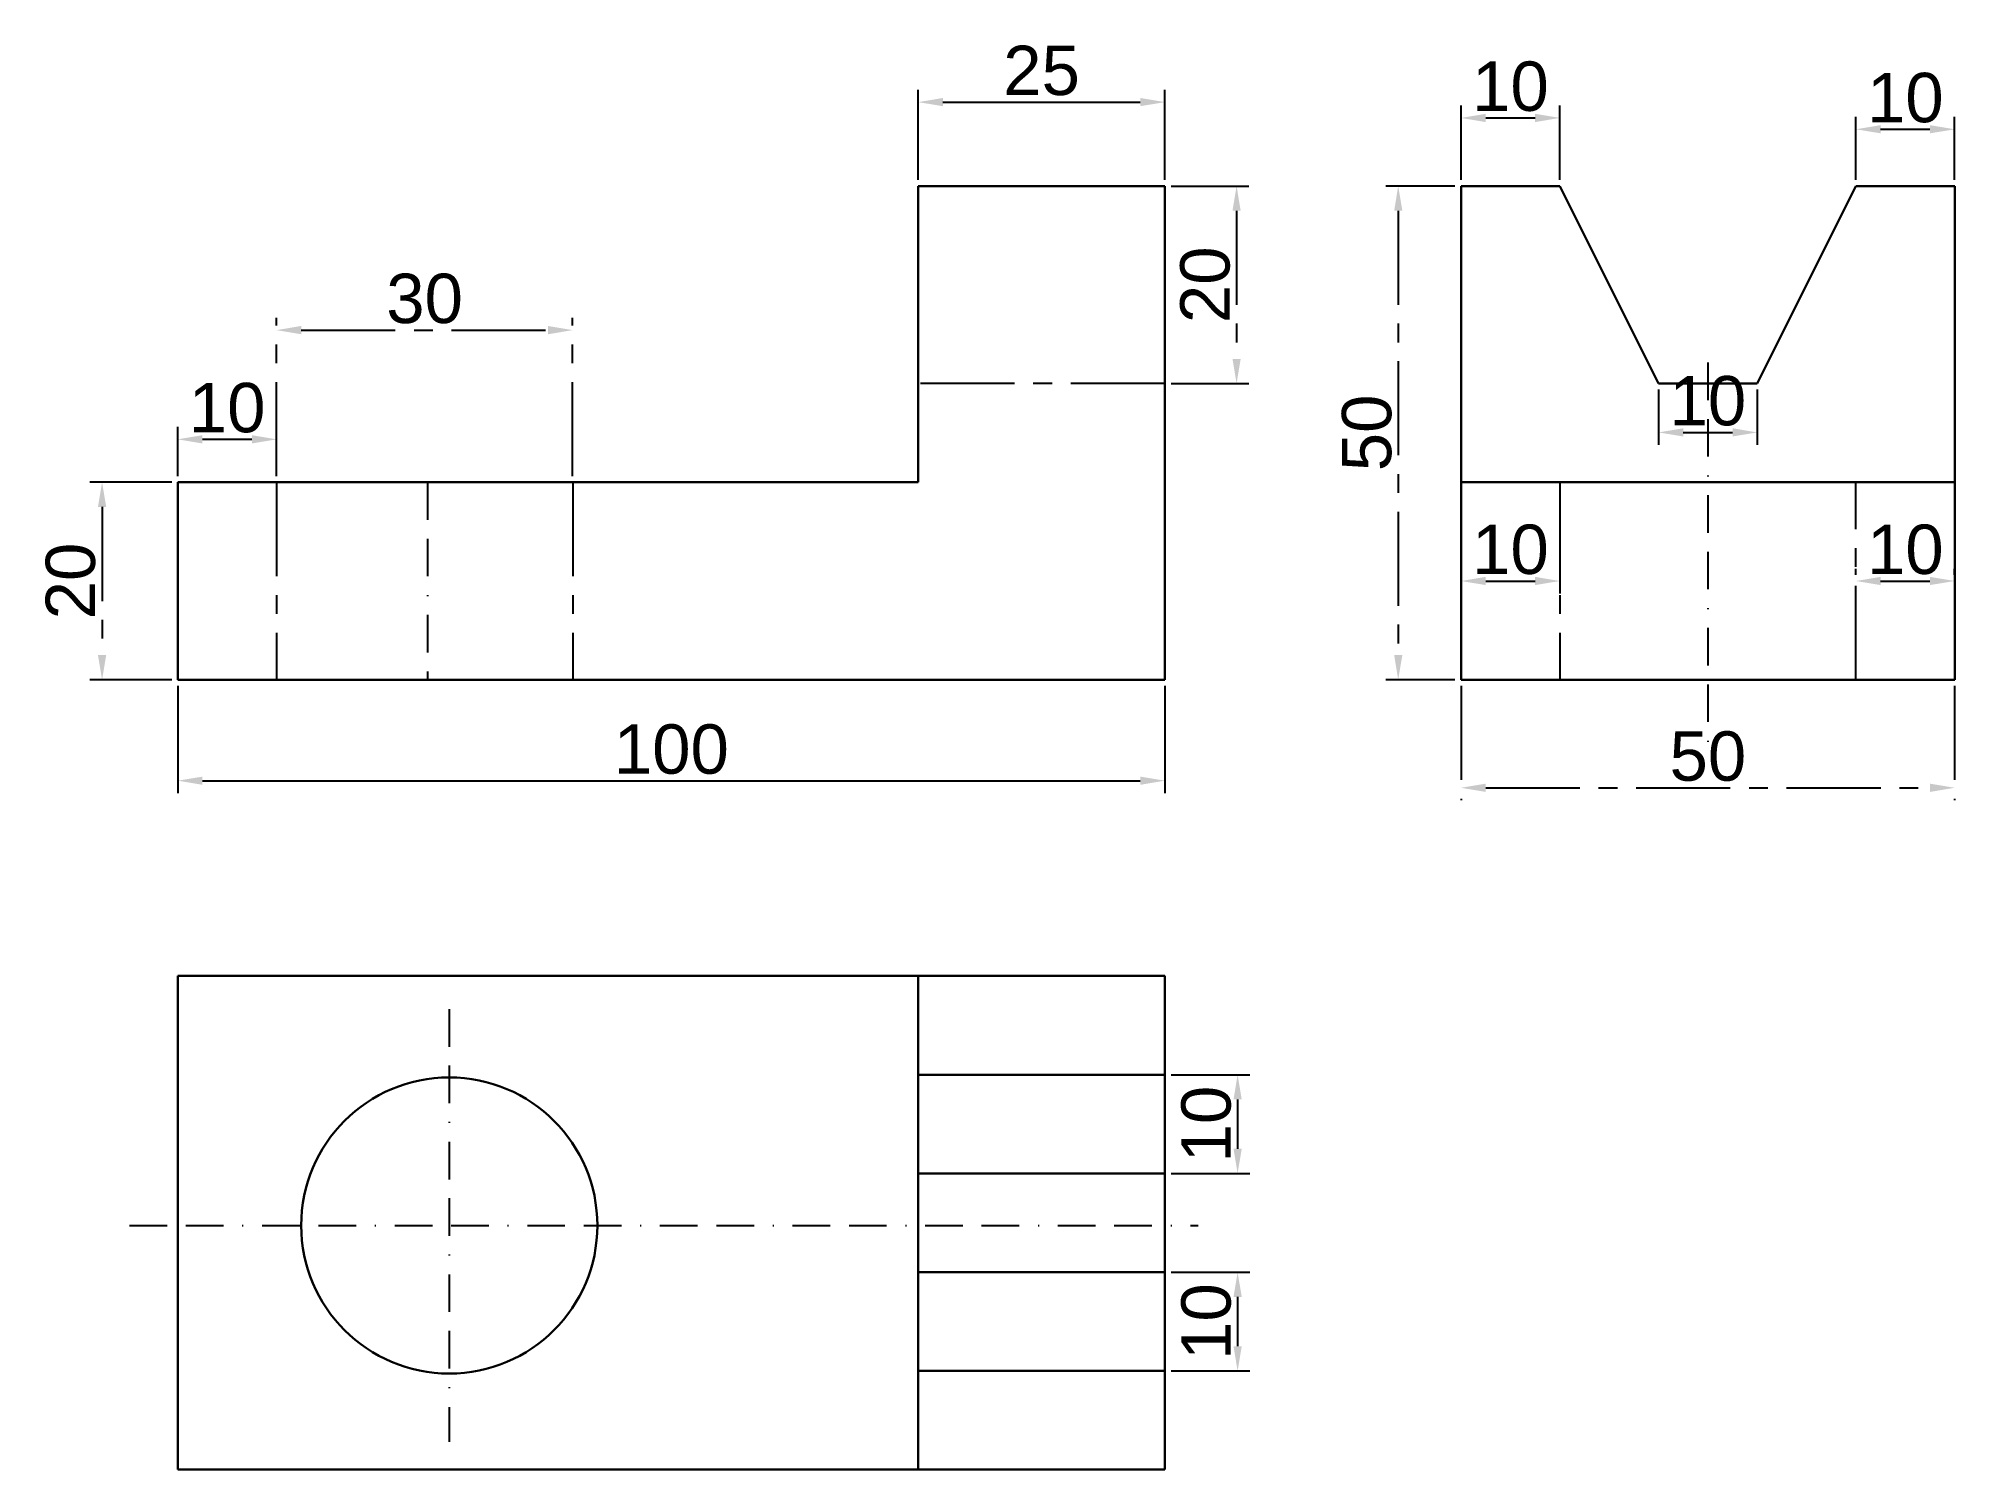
# Model space of a CAD drawing. Header units: millimetres. Extents: x 2040 to 2234, y 1762 to 1907.
import ezdxf

# ---------------------------------------------------------------- set-up
doc = ezdxf.new("R2010")
doc.units = ezdxf.units.MM
doc.header["$LTSCALE"] = 0.3
doc.linetypes.add('BORDER', pattern=[44.45, 12.7, -6.35, 12.7, -6.35, 0, -6.35])
doc.linetypes.add('CENTER', pattern=[50.8, 31.75, -6.35, 6.35, -6.35])
doc.styles.get("Standard").update_dxf_attribs({"font": 'arial.ttf'})
doc.dimstyles.new('ISO-25', dxfattribs={"dimtxt": 5, "dimasz": 2.5, "dimexe": 1.25, "dimexo": 0.625, "dimtad": 1, "dimtxsty": 'Standard', "dimcen": 2.5, "dimadec": 0, "dimazin": 0, "dimtfac": 1, "dimtmove": 0, "dimatfit": 3, "dimfxl": 1, "dimarcsym": 0})

# ---------------------------------------------------------------- blocks, each defined once
blk = doc.blocks.new('*D1')
at = {"color": 0, "lineweight": -2, "transparency": 16777216}
for p, q in [((2128.92, 1892.78), (2128.92, 1901.9)), ((2131.42, 1900.65), (2151.42, 1900.65)), ((2153.92, 1892.78), (2153.92, 1901.9))]:
    blk.add_line(p, q, dxfattribs=at)
at = {"color": 0, "transparency": 16777216}
for points in [[(2131.42, 1901.07), (2131.42, 1900.24), (2128.92, 1900.65)], [(2151.42, 1901.07), (2151.42, 1900.24), (2153.92, 1900.65)]]:
    blk.add_solid(points, dxfattribs=at)
at = {"layer": 'Defpoints', "color": 0, "transparency": 16777216}
for p in [(2153.92, 1900.65), (2128.92, 1892.15), (2153.92, 1892.15)]:
    blk.add_point(p, dxfattribs=at)
at = {"color": 0, "transparency": 16777216, "insert": (2141.42, 1903.83), "char_height": 5, "attachment_point": 5}
blk.add_mtext('25', dxfattribs=at)
blk = doc.blocks.new('*D2')
at = {"color": 0, "lineweight": -2, "transparency": 16777216}
for p, q in [((2183.92, 1892.78), (2183.92, 1900.3)), ((2186.42, 1899.05), (2191.42, 1899.05)), ((2193.92, 1892.78), (2193.92, 1900.3))]:
    blk.add_line(p, q, dxfattribs=at)
at = {"color": 0, "transparency": 16777216}
for points in [[(2186.42, 1899.47), (2186.42, 1898.63), (2183.92, 1899.05)], [(2191.42, 1899.47), (2191.42, 1898.63), (2193.92, 1899.05)]]:
    blk.add_solid(points, dxfattribs=at)
at = {"layer": 'Defpoints', "color": 0, "transparency": 16777216}
for p in [(2193.92, 1899.05), (2183.92, 1892.15), (2193.92, 1892.15)]:
    blk.add_point(p, dxfattribs=at)
at = {"color": 0, "transparency": 16777216, "insert": (2188.92, 1902.23), "char_height": 5, "attachment_point": 5}
blk.add_mtext('10', dxfattribs=at)
blk = doc.blocks.new('*D3')
at = {"color": 0, "lineweight": -2, "transparency": 16777216}
for p, q in [((2203.92, 1871.53), (2203.92, 1865.95)), ((2213.92, 1871.53), (2213.92, 1865.95)), ((2206.42, 1867.2), (2211.42, 1867.2))]:
    blk.add_line(p, q, dxfattribs=at)
at = {"color": 0, "transparency": 16777216}
for points in [[(2206.42, 1867.62), (2206.42, 1866.79), (2203.92, 1867.2)], [(2211.42, 1867.62), (2211.42, 1866.79), (2213.92, 1867.2)]]:
    blk.add_solid(points, dxfattribs=at)
at = {"layer": 'Defpoints', "color": 0, "transparency": 16777216}
for p in [(2203.92, 1872.15), (2213.92, 1872.15), (2213.92, 1867.2)]:
    blk.add_point(p, dxfattribs=at)
at = {"color": 0, "transparency": 16777216, "insert": (2208.92, 1870.38), "char_height": 5, "attachment_point": 5}
blk.add_mtext('10', dxfattribs=at)
blk = doc.blocks.new('*D4')
at = {"color": 0, "lineweight": -2, "transparency": 16777216}
for p, q in [((2223.92, 1892.78), (2223.92, 1899.15)), ((2233.92, 1892.78), (2233.92, 1899.15)), ((2226.42, 1897.9), (2231.42, 1897.9))]:
    blk.add_line(p, q, dxfattribs=at)
at = {"color": 0, "transparency": 16777216}
for points in [[(2226.42, 1898.32), (2226.42, 1897.49), (2223.92, 1897.9)], [(2231.42, 1898.32), (2231.42, 1897.49), (2233.92, 1897.9)]]:
    blk.add_solid(points, dxfattribs=at)
at = {"layer": 'Defpoints', "color": 0, "transparency": 16777216}
for p in [(2233.92, 1897.9), (2223.92, 1892.15), (2233.92, 1892.15)]:
    blk.add_point(p, dxfattribs=at)
at = {"color": 0, "transparency": 16777216, "insert": (2228.92, 1901.08), "char_height": 5, "attachment_point": 5}
blk.add_mtext('10', dxfattribs=at)
blk = doc.blocks.new('*D5')
at = {"color": 0, "lineweight": -2, "transparency": 16777216}
for p, q in [((2154.55, 1802.15), (2162.53, 1802.15)), ((2161.28, 1799.65), (2161.28, 1794.65)), ((2154.55, 1792.15), (2162.53, 1792.15))]:
    blk.add_line(p, q, dxfattribs=at)
at = {"color": 0, "transparency": 16777216}
for points in [[(2160.87, 1799.65), (2161.7, 1799.65), (2161.28, 1802.15)], [(2160.87, 1794.65), (2161.7, 1794.65), (2161.28, 1792.15)]]:
    blk.add_solid(points, dxfattribs=at)
at = {"layer": 'Defpoints', "color": 0, "transparency": 16777216}
for p in [(2153.92, 1802.15), (2153.92, 1792.15), (2161.28, 1792.15)]:
    blk.add_point(p, dxfattribs=at)
at = {"color": 0, "transparency": 16777216, "insert": (2158.11, 1797.15), "char_height": 5, "attachment_point": 5, "rotation": 90}
blk.add_mtext('10', dxfattribs=at)
blk = doc.blocks.new('*D6')
at = {"color": 0, "lineweight": -2, "transparency": 16777216}
for p, q in [((2154.55, 1782.15), (2162.53, 1782.15)), ((2161.28, 1779.65), (2161.28, 1774.65)), ((2154.55, 1772.15), (2162.53, 1772.15))]:
    blk.add_line(p, q, dxfattribs=at)
at = {"color": 0, "transparency": 16777216}
for points in [[(2160.87, 1779.65), (2161.7, 1779.65), (2161.28, 1782.15)], [(2160.87, 1774.65), (2161.7, 1774.65), (2161.28, 1772.15)]]:
    blk.add_solid(points, dxfattribs=at)
at = {"layer": 'Defpoints', "color": 0, "transparency": 16777216}
for p in [(2153.92, 1782.15), (2153.92, 1772.15), (2161.28, 1772.15)]:
    blk.add_point(p, dxfattribs=at)
at = {"color": 0, "transparency": 16777216, "insert": (2158.11, 1777.15), "char_height": 5, "attachment_point": 5, "rotation": 90}
blk.add_mtext('10', dxfattribs=at)
blk = doc.blocks.new('*D7')
at = {"color": 0, "lineweight": -2, "transparency": 16777216}
for p, q in [((2053.92, 1841.53), (2053.92, 1830.68)), ((2153.92, 1841.53), (2153.92, 1830.68)), ((2056.42, 1831.93), (2151.42, 1831.93))]:
    blk.add_line(p, q, dxfattribs=at)
at = {"color": 0, "transparency": 16777216}
for points in [[(2056.42, 1832.34), (2056.42, 1831.51), (2053.92, 1831.93)], [(2151.42, 1832.34), (2151.42, 1831.51), (2153.92, 1831.93)]]:
    blk.add_solid(points, dxfattribs=at)
at = {"layer": 'Defpoints', "color": 0, "transparency": 16777216}
for p in [(2053.92, 1842.15), (2153.92, 1842.15), (2153.92, 1831.93)]:
    blk.add_point(p, dxfattribs=at)
at = {"color": 0, "transparency": 16777216, "insert": (2103.92, 1835.1), "char_height": 5, "attachment_point": 5}
blk.add_mtext('100', dxfattribs=at)
blk = doc.blocks.new('*D8')
at = {"color": 0, "linetype": 'CENTER', "lineweight": -2, "transparency": 16777216}
for p, q in [((2183.3, 1892.15), (2176.3, 1892.15)), ((2177.55, 1889.65), (2177.55, 1844.65)), ((2183.3, 1842.15), (2176.3, 1842.15))]:
    blk.add_line(p, q, dxfattribs=at)
at = {"color": 0, "linetype": 'CENTER', "transparency": 16777216}
for points in [[(2177.14, 1889.65), (2177.97, 1889.65), (2177.55, 1892.15)], [(2177.14, 1844.65), (2177.97, 1844.65), (2177.55, 1842.15)]]:
    blk.add_solid(points, dxfattribs=at)
at = {"layer": 'Defpoints', "color": 0, "linetype": 'CENTER', "transparency": 16777216}
for p in [(2183.92, 1892.15), (2177.55, 1842.15), (2183.92, 1842.15)]:
    blk.add_point(p, dxfattribs=at)
at = {"color": 0, "linetype": 'CENTER', "transparency": 16777216, "insert": (2174.38, 1867.15), "char_height": 5, "attachment_point": 5, "rotation": 90}
blk.add_mtext('50', dxfattribs=at)
blk = doc.blocks.new('*D12')
at = {"color": 0, "linetype": 'CENTER', "lineweight": -2, "transparency": 16777216}
for p, q in [((2053.92, 1862.78), (2053.92, 1867.75)), ((2063.92, 1862.78), (2063.92, 1867.75)), ((2056.42, 1866.5), (2061.42, 1866.5))]:
    blk.add_line(p, q, dxfattribs=at)
at = {"color": 0, "linetype": 'CENTER', "transparency": 16777216}
for points in [[(2056.42, 1866.92), (2056.42, 1866.08), (2053.92, 1866.5)], [(2061.42, 1866.92), (2061.42, 1866.08), (2063.92, 1866.5)]]:
    blk.add_solid(points, dxfattribs=at)
at = {"layer": 'Defpoints', "color": 0, "linetype": 'CENTER', "transparency": 16777216}
for p in [(2063.92, 1866.5), (2053.92, 1862.15), (2063.92, 1862.15)]:
    blk.add_point(p, dxfattribs=at)
at = {"color": 0, "linetype": 'CENTER', "transparency": 16777216, "insert": (2058.92, 1869.68), "char_height": 5, "attachment_point": 5}
blk.add_mtext('10', dxfattribs=at)
blk = doc.blocks.new('*D13')
at = {"color": 0, "linetype": 'CENTER', "lineweight": -2, "transparency": 16777216}
for p, q in [((2183.92, 1841.53), (2183.92, 1829.96)), ((2233.92, 1841.53), (2233.92, 1829.96)), ((2186.42, 1831.21), (2231.42, 1831.21))]:
    blk.add_line(p, q, dxfattribs=at)
at = {"color": 0, "linetype": 'CENTER', "transparency": 16777216}
for points in [[(2186.42, 1831.63), (2186.42, 1830.79), (2183.92, 1831.21)], [(2231.42, 1831.63), (2231.42, 1830.79), (2233.92, 1831.21)]]:
    blk.add_solid(points, dxfattribs=at)
at = {"layer": 'Defpoints', "color": 0, "linetype": 'CENTER', "transparency": 16777216}
for p in [(2183.92, 1842.15), (2233.92, 1842.15), (2233.92, 1831.21)]:
    blk.add_point(p, dxfattribs=at)
at = {"color": 0, "linetype": 'CENTER', "transparency": 16777216, "insert": (2208.92, 1834.39), "char_height": 5, "attachment_point": 5}
blk.add_mtext('50', dxfattribs=at)
blk = doc.blocks.new('*D14')
at = {"color": 0, "linetype": 'CENTER', "lineweight": -2, "transparency": 16777216}
for p, q in [((2063.92, 1862.78), (2063.92, 1878.81)), ((2066.42, 1877.56), (2091.42, 1877.56)), ((2093.92, 1862.78), (2093.92, 1878.81))]:
    blk.add_line(p, q, dxfattribs=at)
at = {"color": 0, "linetype": 'CENTER', "transparency": 16777216}
for points in [[(2066.42, 1877.98), (2066.42, 1877.14), (2063.92, 1877.56)], [(2091.42, 1877.98), (2091.42, 1877.14), (2093.92, 1877.56)]]:
    blk.add_solid(points, dxfattribs=at)
at = {"layer": 'Defpoints', "color": 0, "linetype": 'CENTER', "transparency": 16777216}
for p in [(2093.92, 1877.56), (2063.92, 1862.15), (2093.92, 1862.15)]:
    blk.add_point(p, dxfattribs=at)
at = {"color": 0, "linetype": 'CENTER', "transparency": 16777216, "insert": (2078.92, 1880.74), "char_height": 5, "attachment_point": 5}
blk.add_mtext('30', dxfattribs=at)
blk = doc.blocks.new('*D15')
at = {"color": 0, "linetype": 'CENTER', "lineweight": -2, "transparency": 16777216}
for p, q in [((2183.92, 1853.02), (2183.92, 1850.9)), ((2186.42, 1852.15), (2191.42, 1852.15)), ((2193.92, 1853.02), (2193.92, 1850.9))]:
    blk.add_line(p, q, dxfattribs=at)
at = {"color": 0, "linetype": 'CENTER', "transparency": 16777216}
for points in [[(2186.42, 1852.57), (2186.42, 1851.74), (2183.92, 1852.15)], [(2191.42, 1852.57), (2191.42, 1851.74), (2193.92, 1852.15)]]:
    blk.add_solid(points, dxfattribs=at)
at = {"layer": 'Defpoints', "color": 0, "linetype": 'CENTER', "transparency": 16777216}
for p in [(2183.92, 1853.64), (2193.92, 1853.64), (2193.92, 1852.15)]:
    blk.add_point(p, dxfattribs=at)
at = {"color": 0, "linetype": 'CENTER', "transparency": 16777216, "insert": (2188.92, 1855.33), "char_height": 5, "attachment_point": 5}
blk.add_mtext('10', dxfattribs=at)
blk = doc.blocks.new('*D16')
at = {"color": 0, "linetype": 'CENTER', "lineweight": -2, "transparency": 16777216}
for p, q in [((2223.92, 1852.78), (2223.92, 1853.4)), ((2226.42, 1852.15), (2231.42, 1852.15)), ((2233.92, 1852.78), (2233.92, 1853.4))]:
    blk.add_line(p, q, dxfattribs=at)
at = {"color": 0, "linetype": 'CENTER', "transparency": 16777216}
for points in [[(2226.42, 1852.57), (2226.42, 1851.74), (2223.92, 1852.15)], [(2231.42, 1852.57), (2231.42, 1851.74), (2233.92, 1852.15)]]:
    blk.add_solid(points, dxfattribs=at)
at = {"layer": 'Defpoints', "color": 0, "linetype": 'CENTER', "transparency": 16777216}
for p in [(2223.92, 1852.15), (2233.92, 1852.15), (2233.92, 1852.15)]:
    blk.add_point(p, dxfattribs=at)
at = {"color": 0, "linetype": 'CENTER', "transparency": 16777216, "insert": (2228.92, 1855.33), "char_height": 5, "attachment_point": 5}
blk.add_mtext('10', dxfattribs=at)
blk = doc.blocks.new('*D18')
at = {"color": 0, "linetype": 'CENTER', "lineweight": -2, "transparency": 16777216}
for p, q in [((2053.3, 1862.15), (2045, 1862.15)), ((2046.25, 1859.65), (2046.25, 1844.65)), ((2053.3, 1842.15), (2045, 1842.15))]:
    blk.add_line(p, q, dxfattribs=at)
at = {"color": 0, "linetype": 'CENTER', "transparency": 16777216}
for points in [[(2045.83, 1859.65), (2046.67, 1859.65), (2046.25, 1862.15)], [(2045.83, 1844.65), (2046.67, 1844.65), (2046.25, 1842.15)]]:
    blk.add_solid(points, dxfattribs=at)
at = {"layer": 'Defpoints', "color": 0, "linetype": 'CENTER', "transparency": 16777216}
for p in [(2053.92, 1862.15), (2046.25, 1842.15), (2053.92, 1842.15)]:
    blk.add_point(p, dxfattribs=at)
at = {"color": 0, "linetype": 'CENTER', "transparency": 16777216, "insert": (2043.07, 1852.15), "char_height": 5, "attachment_point": 5, "rotation": 90}
blk.add_mtext('20', dxfattribs=at)
blk = doc.blocks.new('*D19')
at = {"color": 0, "linetype": 'CENTER', "lineweight": -2, "transparency": 16777216}
for p, q in [((2154.55, 1892.15), (2162.43, 1892.15)), ((2161.18, 1889.65), (2161.18, 1874.65)), ((2154.55, 1872.15), (2162.43, 1872.15))]:
    blk.add_line(p, q, dxfattribs=at)
at = {"color": 0, "linetype": 'CENTER', "transparency": 16777216}
for points in [[(2160.76, 1889.65), (2161.59, 1889.65), (2161.18, 1892.15)], [(2160.76, 1874.65), (2161.59, 1874.65), (2161.18, 1872.15)]]:
    blk.add_solid(points, dxfattribs=at)
at = {"layer": 'Defpoints', "color": 0, "linetype": 'CENTER', "transparency": 16777216}
for p in [(2153.92, 1892.15), (2153.92, 1872.15), (2161.18, 1872.15)]:
    blk.add_point(p, dxfattribs=at)
at = {"color": 0, "linetype": 'CENTER', "transparency": 16777216, "insert": (2158, 1882.15), "char_height": 5, "attachment_point": 5, "rotation": 90}
blk.add_mtext('20', dxfattribs=at)

msp = doc.modelspace()

# ---------------------------------------------------------------- linework, layer by layer
at = {"lineweight": 30}
for p, q in [((2153.921, 1892.152), (2128.921, 1892.152)), ((2128.921, 1892.152), (2128.921, 1862.152)), ((2153.921, 1862.152), (2153.921, 1892.152)), ((2183.921, 1892.152), (2183.921, 1842.152)), ((2183.921, 1892.152), (2193.921, 1892.152)), ((2193.921, 1892.152), (2203.921, 1872.152)), ((2223.921, 1892.152), (2213.921, 1872.152)), ((2233.921, 1892.152), (2223.921, 1892.152)), ((2233.921, 1862.152), (2233.921, 1892.152)), ((2213.921, 1872.152), (2203.921, 1872.152)), ((2053.921, 1842.152), (2053.921, 1862.152)), ((2053.921, 1862.152), (2128.921, 1862.152)), ((2153.921, 1862.152), (2153.921, 1842.152)), ((2233.921, 1862.152), (2183.921, 1862.152)), ((2233.921, 1842.152), (2233.921, 1862.152)), ((2053.921, 1842.152), (2153.921, 1842.152)), ((2183.921, 1842.152), (2233.921, 1842.152)), ((2053.921, 1812.152), (2153.921, 1812.152)), ((2053.921, 1812.152), (2053.921, 1762.152)), ((2128.921, 1812.152), (2128.921, 1762.152)), ((2153.921, 1762.152), (2153.921, 1812.152)), ((2128.921, 1802.152), (2153.921, 1802.152)), ((2128.921, 1792.152), (2153.921, 1792.152)), ((2128.921, 1782.152), (2153.921, 1782.152)), ((2128.921, 1772.152), (2153.921, 1772.152)), ((2053.921, 1762.152), (2153.921, 1762.152))]:
    msp.add_line(p, q, dxfattribs=at)
at = {"linetype": 'BORDER'}
for p, q in [((2208.921, 1874.272), (2208.921, 1834.579)), ((2079.221, 1862.152), (2079.221, 1842.152)), ((2081.421, 1808.8), (2081.421, 1764.961)), ((2049.026, 1786.881), (2157.281, 1786.881))]:
    msp.add_line(p, q, dxfattribs=at)
at = {"linetype": 'CENTER'}
for p, q in [((2153.921, 1872.152), (2128.921, 1872.152)), ((2063.921, 1862.152), (2063.921, 1842.152)), ((2093.921, 1862.152), (2093.921, 1842.152)), ((2193.921, 1862.152), (2193.921, 1842.152)), ((2223.921, 1842.152), (2223.921, 1862.152))]:
    msp.add_line(p, q, dxfattribs=at)
msp.add_line((2183.921, 1842.152), (2183.921, 1842.152))
at = {"lineweight": 30}
msp.add_circle((2081.421, 1786.881), 15, dxfattribs=at)

# ---------------------------------------------------------------- dimensions: what is measured, and where the dimension line sits
for base, p1, p2, picture, middle in [((2153.921, 1900.652), (2128.921, 1892.152), (2153.921, 1892.152), '*D1', (2141.421, 1903.83)), ((2193.921, 1899.049), (2183.921, 1892.152), (2193.921, 1892.152), '*D2', (2188.921, 1902.226)), ((2233.921, 1897.903), (2223.921, 1892.152), (2233.921, 1892.152), '*D4', (2228.921, 1901.081)), ((2213.921, 1867.204), (2203.921, 1872.152), (2213.921, 1872.152), '*D3', (2208.921, 1870.382)), ((2153.921, 1831.925), (2053.921, 1842.152), (2153.921, 1842.152), '*D7', (2103.921, 1835.103))]:
    dim = msp.add_linear_dim(base=base, p1=p1, p2=p2, dimstyle='ISO-25')
    dim.commit()
    dim.dimension.update_dxf_attribs({"geometry": picture, "text_midpoint": middle})
at = {"linetype": 'CENTER'}
for base, p1, p2, picture, middle in [((2161.178, 1872.152), (2153.921, 1892.152), (2153.921, 1872.152), '*D19', (2158, 1882.152)), ((2177.553, 1842.152), (2183.921, 1892.152), (2183.921, 1842.152), '*D8', (2174.375, 1867.152)), ((2046.249, 1842.152), (2053.921, 1862.152), (2053.921, 1842.152), '*D18', (2043.072, 1852.152))]:
    dim = msp.add_linear_dim(base=base, p1=p1, p2=p2, angle=90, dimstyle='ISO-25', dxfattribs=at)
    dim.commit()
    dim.dimension.update_dxf_attribs({"geometry": picture, "text_midpoint": middle})
for base, p1, p2, picture, middle in [((2093.921, 1877.56), (2063.921, 1862.152), (2093.921, 1862.152), '*D14', (2078.921, 1880.74)), ((2063.921, 1866.5), (2053.921, 1862.152), (2063.921, 1862.152), '*D12', (2058.921, 1869.677)), ((2193.921, 1852.152), (2183.921, 1853.641), (2193.921, 1853.641), '*D15', (2188.921, 1855.33)), ((2233.921, 1852.152), (2223.921, 1852.152), (2233.921, 1852.152), '*D16', (2228.921, 1855.33)), ((2233.921, 1831.212), (2183.921, 1842.152), (2233.921, 1842.152), '*D13', (2208.921, 1834.389))]:
    dim = msp.add_linear_dim(base=base, p1=p1, p2=p2, dimstyle='ISO-25', dxfattribs=at)
    dim.commit()
    dim.dimension.update_dxf_attribs({"geometry": picture, "text_midpoint": middle})
for base, p1, p2, picture, middle in [((2161.284, 1792.152), (2153.921, 1802.152), (2153.921, 1792.152), '*D5', (2158.106, 1797.152)), ((2161.284, 1772.152), (2153.921, 1782.152), (2153.921, 1772.152), '*D6', (2158.106, 1777.152))]:
    dim = msp.add_linear_dim(base=base, p1=p1, p2=p2, angle=90, dimstyle='ISO-25')
    dim.commit()
    dim.dimension.update_dxf_attribs({"geometry": picture, "text_midpoint": middle})

doc.saveas('drawing.dxf')
